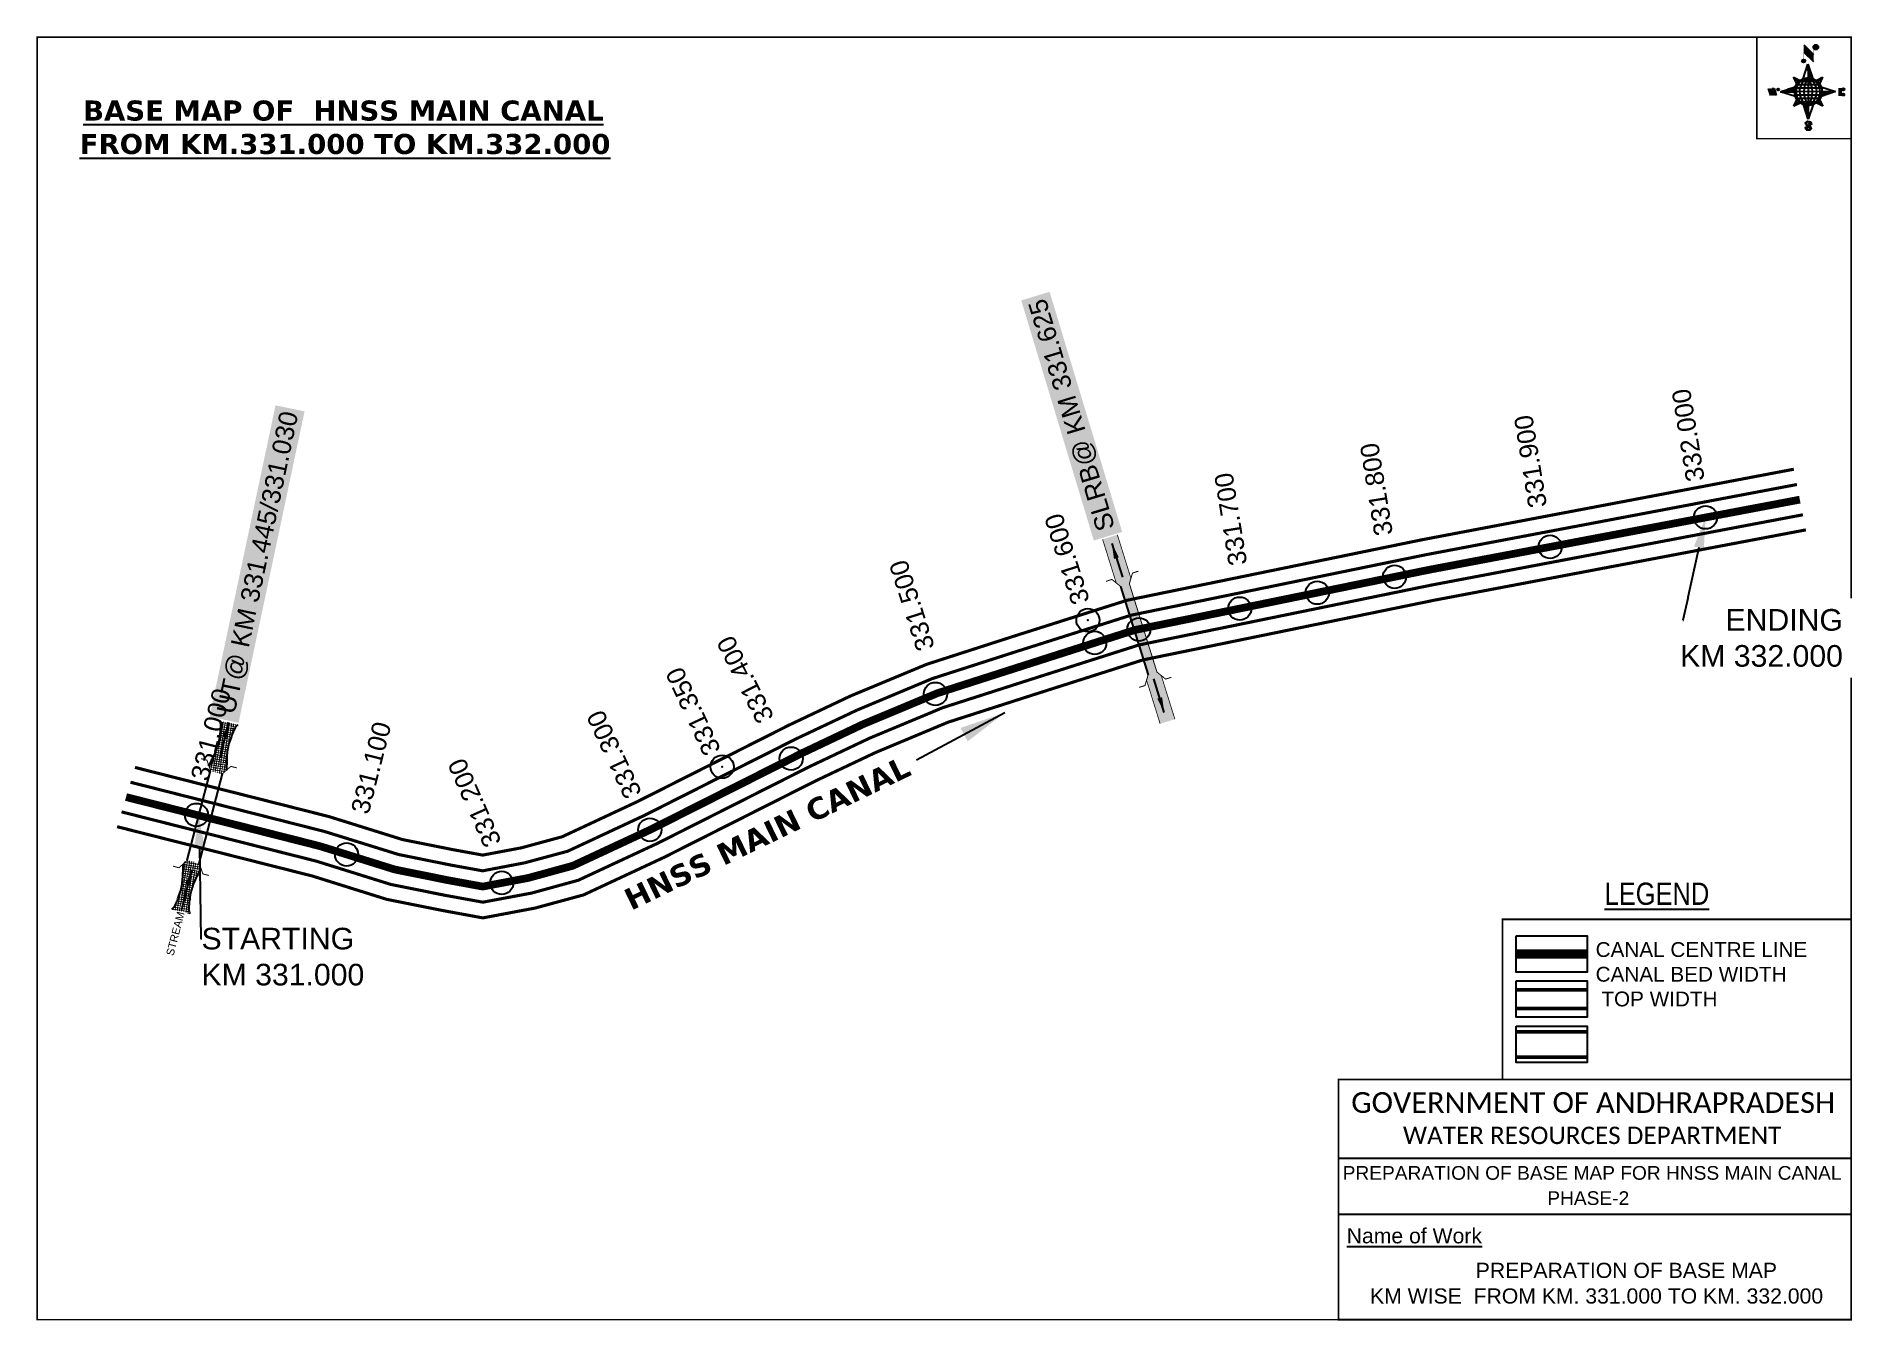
# Model space of a CAD drawing. Header units: inches. Extents: x 795300 to 796477, y 1565725 to 1566557.
import ezdxf
from ezdxf import colors
from ezdxf.entities.mleader import LeaderData, LeaderLine
from ezdxf.enums import TextEntityAlignment as Align
from ezdxf.math import Vec2, Vec3

# ---------------------------------------------------------------- set-up
doc = ezdxf.new("R2010")
doc.units = ezdxf.units.IN
doc.header["$LTSCALE"] = 15
doc.header["$MEASUREMENT"] = 0
doc.header["$PDMODE"] = 32
doc.header["$PDSIZE"] = 15
doc.linetypes.add('ACAD_ISO02W100', pattern=[15, 12, -3])
doc.linetypes.add('HIDDEN2', pattern=[0.1875, 0.125, -0.0625])
for name, color, linetype in [('AQUADUCT', 1, 'Continuous'), ('bord', 1, 'Continuous'), ('CANAL1', 7, 'Continuous'), ('CSMark', 72, 'Continuous'), ('DCBMS', 232, 'Continuous'), ('PAGE', 7, 'Continuous'), ('STRUCTURE', 5, 'Continuous'), ('TEXT', 6, 'Continuous')]:
    doc.layers.add(name, color=color, linetype=linetype)
doc.styles.add('ARIALN', font='ARIALN.TTF')
doc.styles.get("Standard").update_dxf_attribs({"font": 'arial.ttf'})
doc.dimstyles.get("Standard").update_dxf_attribs({"dimtxt": 20, "dimasz": 0.18, "dimexe": 0.18, "dimexo": 0.0625, "dimgap": 0.09, "dimtad": 0, "dimtih": 1, "dimtoh": 1, "dimdec": 4, "dimzin": 0, "dimdsep": 46, "dimtxsty": 'Standard', "dimcen": 0.09, "dimadec": 0, "dimazin": 0, "dimtfac": 1, "dimtdec": 4, "dimtofl": 0, "dimtmove": 0, "dimatfit": 3, "dimfxl": 1, "dimtolj": 1, "dimtzin": 0, "dimarcsym": 0})
pattern_1 = [(267.297113149, (-8720374.938, 50637915.138), (10.5367255337, -0.497431438), [])]
pattern_2 = [(357.297113149, (-8720374.938, 50637915.138), (0.497431438, 10.5367255337), [])]

# ---------------------------------------------------------------- blocks, each defined once
blk = doc.blocks.new('*X26')
at = {"color": 0, "linetype": 'Continuous'}
for p, q in [((6321.6, 240.5), (6322.3, 241.2)), ((6321.6, 240.3), (6322.3, 241)), ((6321.6, 240.1), (6322.3, 240.8)), ((6321.6, 239.9), (6322.4, 240.7)), ((6321.6, 239.8), (6322.4, 240.6)), ((6321.6, 239.6), (6322.5, 240.5)), ((6321.6, 239.4), (6322.5, 240.3)), ((6321.6, 239.2), (6322.6, 240.2)), ((6321.7, 239.1), (6322.6, 240.1)), ((6321.8, 240.8), (6322.4, 241.4)), ((6321.8, 239), (6322.7, 240)), ((6321.8, 239), (6322.8, 239.9)), ((6321.9, 238.9), (6322.9, 239.8)), ((6322, 238.8), (6323, 239.7)), ((6322.1, 241.3), (6322.4, 241.6)), ((6322.1, 238.7), (6323.1, 239.6)), ((6322.2, 238.6), (6323.1, 239.6)), ((6322.3, 238.5), (6323.2, 239.5)), ((6322.4, 238.5), (6323.3, 239.4)), ((6322.5, 238.4), (6323.4, 239.3)), ((6322.7, 238.4), (6323.6, 239.3)), ((6322.8, 238.3), (6323.7, 239.2)), ((6322.9, 238.3), (6323.8, 239.1)), ((6323.1, 238.2), (6323.9, 239.1)), ((6323.2, 238.2), (6324, 239)), ((6323.3, 238.2), (6324.2, 239)), ((6323.5, 238.1), (6324.3, 238.9)), ((6323.7, 238.1), (6324.4, 238.9)), ((6323.8, 238.1), (6324.6, 238.8)), ((6324.1, 238.2), (6324.7, 238.8)), ((6324.3, 238.3), (6324.9, 238.8)), ((6324.6, 238.3), (6325.1, 238.8)), ((6324.8, 238.4), (6325.2, 238.8)), ((6325.1, 238.5), (6325.4, 238.8)), ((6325.4, 238.6), (6325.6, 238.8))]:
    blk.add_line(p, q, dxfattribs=at)
blk = doc.blocks.new('*X25')
at = {"color": 0, "linetype": 'Continuous'}
for p, q in [((6324.4, 240.3), (6324.5, 240.4)), ((6324.6, 240.3), (6324.8, 240.5)), ((6324.7, 240.2), (6325, 240.5)), ((6324.8, 240.2), (6325.2, 240.6)), ((6325, 240.1), (6325.5, 240.6)), ((6325.1, 240.1), (6325.6, 240.6)), ((6325.2, 240), (6325.8, 240.6)), ((6325.3, 240), (6326, 240.6)), ((6325.4, 239.9), (6326.1, 240.6)), ((6325.5, 239.8), (6326.2, 240.5)), ((6325.6, 239.8), (6326.3, 240.5)), ((6325.7, 239.7), (6326.5, 240.4)), ((6325.9, 239.6), (6326.6, 240.3)), ((6326, 239.5), (6326.7, 240.3)), ((6326, 239.4), (6326.8, 240.2)), ((6326.1, 239.3), (6327, 240.2)), ((6326.2, 239.3), (6327.1, 240.1)), ((6326.3, 239.2), (6327.1, 240)), ((6326.4, 239.1), (6327.2, 239.9)), ((6326.5, 239), (6327.3, 239.8)), ((6326.5, 238.9), (6327.4, 239.7)), ((6326.6, 238.8), (6327.5, 239.6)), ((6326.7, 238.7), (6327.5, 239.5)), ((6326.8, 238.6), (6327.6, 239.4)), ((6326.8, 238.5), (6327.7, 239.3)), ((6326.8, 236.5), (6327.4, 237)), ((6326.9, 238.3), (6327.8, 239.2)), ((6326.9, 238.2), (6327.9, 239.1)), ((6326.9, 236.8), (6327.6, 237.4)), ((6327, 238.1), (6327.8, 239)), ((6327, 237.9), (6327.8, 238.8)), ((6327, 237.8), (6327.8, 238.6)), ((6327, 237.6), (6327.8, 238.4)), ((6327, 237.4), (6327.8, 238.2)), ((6327, 237.3), (6327.8, 238)), ((6327, 237.1), (6327.8, 237.9))]:
    blk.add_line(p, q, dxfattribs=at)
blk = doc.blocks.new('H')
at = {"layer": 'bord', "extrusion": (0.000427885, 0.004792, 0.999988)}
h = blk.add_hatch(dxfattribs=at)
h.set_pattern_fill('LINE', color=8, scale=84.387686, angle=-2.7029, style=0)
h.set_pattern_definition(pattern_2)
h.paths.add_polyline_path([(-492, 786, -0.090992), (-448, 775), (-486, 912)])
h = blk.add_hatch(dxfattribs=at)
h.set_pattern_fill('LINE', color=8, scale=84.387686, angle=-92.7029, style=0)
h.set_pattern_definition(pattern_1)
h.paths.add_polyline_path([(-625, 665, -0.090992), (-615, 710), (-751, 671)])
h = blk.add_hatch(dxfattribs=at)
h.set_pattern_fill('LINE', color=8, scale=84.387686, angle=-2.7029, style=0)
h.set_pattern_definition(pattern_2)
h.paths.add_polyline_path([(-504, 533, -0.090992), (-549, 543), (-510, 406)])
h = blk.add_hatch(dxfattribs=at)
h.set_pattern_fill('LINE', color=8, scale=84.387686, angle=-92.7029, style=0)
h.set_pattern_definition(pattern_1)
h.paths.add_polyline_path([(-246, 647), (-372, 653, -0.090992), (-382, 609)])
for p, q in [((-519, 1020, -1217), (-435, 927, -1216)), ((-516, 1087, -1217), (-432, 994, -1217)), ((-538, 774, -1216), (-487, 906, -1216)), ((-487, 906, -1216), (-493, 780, -1216)), ((-487, 906, -1216), (-448, 769, -1216)), ((-865, 701, -1215), (-847, 638, -1215)), ((-847, 700, -1215), (-829, 637, -1215)), ((-829, 699, -1215), (-811, 636, -1215)), ((-829, 699, -1215), (-811, 698, -1215)), ((-811, 698, -1215), (-794, 635, -1215)), ((-752, 665, -1215), (-615, 704, -1215)), ((-627, 794, -1216), (-567, 760, -1216)), ((-627, 794, -1216), (-584, 747, -1215)), ((-599, 731, -1215), (-627, 794, -1216)), ((-421, 753, -1216), (-359, 781, -1216)), ((-359, 781, -1216), (-405, 739, -1216)), ((-359, 781, -1216), (-392, 721, -1215)), ((-379, 693, -1215), (-246, 641, -1215)), ((-752, 665, -1215), (-625, 659, -1215)), ((-619, 614, -1215), (-752, 665, -1215)), ((-639, 526, -1214), (-606, 585, -1215)), ((-639, 526, -1214), (-593, 568, -1215)), ((-577, 553, -1215), (-639, 526, -1214)), ((-511, 400, -1214), (-549, 537, -1214)), ((-460, 533, -1215), (-511, 400, -1214)), ((-505, 527, -1214), (-511, 400, -1214)), ((-371, 513, -1214), (-431, 546, -1215)), ((-371, 513, -1214), (-414, 560, -1215)), ((-399, 576, -1215), (-371, 513, -1214)), ((-246, 641, -1215), (-383, 603, -1215)), ((-373, 647, -1215), (-246, 641, -1215)), ((-213, 669, -1215), (-217, 601, -1215)), ((-197, 600, -1215), (-194, 668, -1215))]:
    blk.add_line(p, q, dxfattribs=at)
at = {"layer": 'bord', "color": 8, "linetype": 'ByBlock', "extrusion": (0.000427885, 0.004792, 0.999988)}
for p, q in [((-375, 679, -1215), (-620, 691, -1215)), ((-386, 711, -1215), (-605, 722, -1215)), ((-411, 744, -1216), (-578, 752, -1216)), ((-493, 780, -1216), (-505, 527, -1214)), ((-373, 647, -1215), (-625, 659, -1215)), ((-378, 616, -1215), (-623, 628, -1215)), ((-392, 585, -1215), (-611, 595, -1215)), ((-420, 555, -1215), (-587, 562, -1215))]:
    blk.add_line(p, q, dxfattribs=at)
at = {"layer": 'bord', "extrusion": (0.000427885, 0.004792, 0.999988), "elevation": -1212}
for points, const_width in [([(-522, 960), (-516, 1093)], 1.61), ([(-434, 933), (-428, 1066)], 1.61), ([(-870, 707), (-846, 706)], 0.642), ([(-829, 643), (-821, 678)], 0.642), ([(-793, 641), (-782, 694)], 0.642), ([(-223, 676), (-174, 673)], 0.706), ([(-829, 643), (-855, 644)], 0.642), ([(-811, 642), (-784, 641)], 0.642), ([(-177, 605), (-226, 607)], 0.706), ([(-195, 645), (-185, 644)], 0.706)]:
    blk.add_lwpolyline(points, dxfattribs=dict(at, const_width=const_width))
for points, const_width in [([(-414, 1073, 1), (-398, 1058, 1)], 22.3), ([(-530, 950, 1), (-520, 939, 1)], 14.8), ([(-776, 697, 1), (-769, 690, 1)], 8.9), ([(-180, 618, 1), (-173, 611, 1)], 9.79), ([(-178, 667, 1), (-171, 660, 1)], 9.79), ([(-490, 362, 1), (-498, 369, 1)], 11.1), ([(-525, 322, 1), (-533, 329, 1)], 11.1)]:
    blk.add_lwpolyline(points, format="xyb", close=True, dxfattribs=dict(at, const_width=const_width))
for points in [[(-537, 317), (-531, 310), (-520, 307), (-505, 307), (-494, 310), (-486, 318), (-487, 326), (-491, 333), (-494, 336), (-503, 341), (-522, 347), (-530, 352), (-534, 355), (-537, 363), (-537, 373), (-530, 381), (-520, 384), (-504, 384), (-493, 380), (-487, 373)], [(-522, 348), (-526, 354), (-528, 361), (-528, 371), (-526, 375), (-521, 381), (-515, 384)], [(-505, 307), (-499, 312), (-497, 319), (-497, 327), (-501, 335), (-509, 343)]]:
    blk.add_lwpolyline(points, dxfattribs=at)
at = {"layer": 'bord', "extrusion": (0.000427885, 0.004792, 0.999988)}
for centre, radius in [((-406, 1065, -1212), 22.3), ((-525, 944, -1212), 14.8), ((-773, 694, -1212), 8.9), ((-498, 659, -1212), 127), ((-177, 615, -1212), 9.79), ((-174, 663, -1212), 9.79), ((-494, 365, -1212), 11.1), ((-529, 325, -1212), 11.1)]:
    blk.add_circle(centre, radius, dxfattribs=at)
at = {"layer": 'bord', "color": 8, "linetype": 'ByBlock', "extrusion": (0.000427885, 0.004792, 0.999988)}
for centre, radius, start, end in [((-482, 658, -1212), 128, 94.9254, 259.6691), ((-437, 656, -1212), 141, 113.2864, 241.308), ((-316, 651, -1212), 222, 142.5892, 212.0053), ((-560, 662, -1212), 141, 293.2864, 61.308), ((-681, 668, -1212), 222, 322.5892, 32.0053), ((-515, 660, -1212), 128, 274.9254, 79.6691)]:
    blk.add_arc(centre, radius, start, end, dxfattribs=at)
at = {"layer": 'bord', "extrusion": (0.000427885, 0.004792, 0.999988)}
for points in [[(-516, 1093, -1212), (-431, 1000, -1212), (-519, 1026, -1212), (-434, 933, -1212)], [(-864, 707, -1212), (-846, 706, -1212), (-846, 644, -1212), (-829, 643, -1212)], [(-829, 705, -1212), (-811, 704, -1212), (-811, 642, -1212), (-793, 641, -1212)], [(-193, 674, -1212), (-197, 606, -1212), (-213, 675, -1212), (-216, 607, -1212)]]:
    blk.add_solid(points, dxfattribs=at)
at = {"layer": 'bord', "extrusion": (0.000427885, 0.004792, 0.999988), "xscale": 7.977342409717546, "yscale": 7.977342408231451, "zscale": 7.977342408476333, "rotation": 138.0840426661453}
for name, p in [('*X25', (38301, -31929, -1212)), ('*X26', (38314, -31951, -1212))]:
    blk.add_blockref(name, p, dxfattribs=at)
blk = doc.blocks.new('UT')
at = {"layer": 'STRUCTURE'}
h = blk.add_hatch(dxfattribs=at)
h.set_pattern_fill('DASH', color=150, scale=8, angle=-39.6278, style=0)
h.set_pattern_definition([(320.372247933, (-4370.464, -6260.8811), (1.40800153113, 0.132407282), [1, -1])])
h.paths.add_polyline_path([(765163, 1700681.9), (765165.6, 1700680.6), (765167.2, 1700680.3), (765169.1, 1700680), (765172.4, 1700679.6), (765176.4, 1700679.3), (765179.5, 1700679.5), (765183.1, 1700679.9), (765187.7, 1700680.9), (765188.9, 1700681.2), (765193.1, 1700682.2), (765196.1, 1700680.2), (765196.1, 1700672.2), (765193.1, 1700670.2), (765190.5, 1700670.8), (765188.1, 1700671.3), (765185.5, 1700671.8), (765183.6, 1700672.1), (765181, 1700672.5), (765180.3, 1700672.5), (765178.5, 1700672.6), (765176.7, 1700672.6), (765174.6, 1700672.5), (765172.5, 1700672.3), (765170.4, 1700672), (765168.5, 1700671.7), (765166.1, 1700671.2), (765165, 1700670.8), (765163, 1700669.7)])
h.paths.add_polyline_path([(765259.1, 1700682.2), (765256.1, 1700680.2), (765256.1, 1700672.2), (765259.1, 1700670.2), (765261.9, 1700671), (765264.4, 1700671.6), (765266.4, 1700672), (765269.1, 1700672.5), (765272.7, 1700673), (765276.1, 1700673.1), (765278.6, 1700672.9), (765281.2, 1700672.7), (765283.9, 1700672.3), (765286.4, 1700671.9), (765288, 1700671.3), (765289.2, 1700670.6), (765289.1, 1700682.7), (765287.6, 1700681.8), (765285.7, 1700681.2), (765283, 1700680.7), (765281.2, 1700680.4), (765276.7, 1700679.9), (765272.7, 1700679.9), (765268.7, 1700680.3), (765264.8, 1700681), (765261.2, 1700681.7)])
at = {"layer": 'STRUCTURE', "color": 150, "const_width": 0.628}
for points in [[(765190.1, 1700688.2), (765190.1, 1700684.2), (765196.1, 1700680.2), (765256.1, 1700680.2), (765262.1, 1700684.2), (765262.1, 1700688.2)], [(765190.1, 1700664.2), (765190.1, 1700668.2), (765196.1, 1700672.2), (765256.1, 1700672.2), (765262.1, 1700668.2), (765262.1, 1700664.2)]]:
    blk.add_lwpolyline(points, dxfattribs=at)
at = {"layer": 'STRUCTURE', "color": 150}
for points in [[(765196.1, 1700680.2), (765256.1, 1700680.2)], [(765196.1, 1700672.2), (765256.1, 1700672.2)], [(765196.1, 1700672.2), (765256.1, 1700672.2)]]:
    blk.add_lwpolyline(points, dxfattribs=at)
at = {"layer": 'STRUCTURE', "color": 0}
blk.add_circle((765226.1, 1700676.2), 1.89, dxfattribs=at)
at = {"layer": 'STRUCTURE', "color": 150}
for points in [[(765163, 1700681.9), (765164.4, 1700681.1), (765167.9, 1700680.2), (765171.2, 1700679.8), (765176.1, 1700679.4), (765184.7, 1700680.3), (765193.1, 1700682.2)], [(765289.1, 1700682.7), (765287.8, 1700681.9), (765284.3, 1700680.9), (765280.9, 1700680.4), (765276.1, 1700679.8), (765267.4, 1700680.5), (765259.1, 1700682.2)], [(765163, 1700669.7), (765164.3, 1700670.6), (765167.8, 1700671.6), (765171.2, 1700672.1), (765176, 1700672.6), (765184.7, 1700672), (765193.1, 1700670.2)], [(765289.2, 1700670.6), (765287.8, 1700671.4), (765284.2, 1700672.3), (765280.9, 1700672.7), (765276.1, 1700673.1), (765267.4, 1700672.2), (765259.1, 1700670.2)]]:
    blk.add_spline(points, degree=3, dxfattribs=at)
at = {"layer": 'STRUCTURE', "color": 0}
blk.add_text('STREAM', height=5, dxfattribs=at).set_placement((765148.2, 1700675.8), align=Align.MIDDLE_CENTER)
for points in [[(765190.9, 1700676), (765164.2, 1700675.8)], [(765289.3, 1700676.7), (765265.4, 1700676.4)]]:
    blk.add_leader(points, dimstyle='Standard', override={"dimasz": 10, "dimgap": 0.09, "dimtad": 0}, dxfattribs=at)
blk = doc.blocks.new('SLB')
at = {"layer": 'STRUCTURE'}
h = blk.add_hatch(dxfattribs=at)
h.set_pattern_fill('DOTS', color=6, scale=20, angle=320.3722, style=0)
h.set_pattern_definition([(320.372247934, (-159.4327, -72.9564), (1.2786241598, 0.5641323054), [0, -1.25])])
h.paths.add_polyline_path([(769699.5, 1706871.1), (769699.5, 1706861.1), (769729.1, 1706861.1), (769732.1, 1706863.1), (769792.1, 1706863.1), (769795.1, 1706861.1), (769824.7, 1706861.1), (769824.7, 1706871.1), (769795.1, 1706871.1), (769792.1, 1706869.1), (769732.1, 1706869.1), (769729.1, 1706871.1)])
at = {"layer": 'STRUCTURE', "color": 6, "const_width": 0.628}
for points in [[(769726.1, 1706877.1), (769726.1, 1706873.1), (769732.1, 1706869.1), (769792.1, 1706869.1), (769798.1, 1706873.1), (769798.1, 1706877.1)], [(769726.1, 1706855.1), (769726.1, 1706859.1), (769732.1, 1706863.1), (769792.1, 1706863.1), (769798.1, 1706859.1), (769798.1, 1706855.1)]]:
    blk.add_lwpolyline(points, dxfattribs=at)
at = {"layer": 'STRUCTURE', "color": 6, "linetype": 'ACAD_ISO02W100', "ltscale": 0.5, "const_width": 0.5}
for points in [[(769699.5, 1706871.1), (769729.1, 1706871.1)], [(769795.1, 1706871.1), (769824.7, 1706871.1)], [(769699.5, 1706861.1), (769729.1, 1706861.1)], [(769795.1, 1706861.1), (769824.7, 1706861.1)]]:
    blk.add_lwpolyline(points, dxfattribs=at)
at = {"layer": 'STRUCTURE', "color": 6}
blk.add_lwpolyline([(769732.1, 1706863.1), (769792.1, 1706863.1)], dxfattribs=at)
blk.add_lwpolyline([(769732.1, 1706863.1), (769792.1, 1706863.1)], dxfattribs=at)
at = {"layer": 'STRUCTURE', "color": 0}
blk.add_circle((769762.1, 1706866.1), 1.24, dxfattribs=at)
for points in [[(769703.8, 1706866), (769726.7, 1706866)], [(769818.6, 1706865.8), (769795.7, 1706865.8)]]:
    blk.add_leader(points, dimstyle='Standard', override={"dimasz": 10, "dimgap": 0.09, "dimtad": 0}, dxfattribs=at)

msp = doc.modelspace()

# ---------------------------------------------------------------- linework, layer by layer
at = {"layer": 'CANAL1', "color": 200, "const_width": 2}
for points in [[(795363.6, 1566083.6), (795489.1, 1566051.8), (795536.8, 1566036.9), (795569.8, 1566030.3), (795588.9, 1566026.8), (795613.9, 1566031.5), (795640.4, 1566038.7), (795689.2, 1566061.5), (795787.3, 1566111), (795827.2, 1566129.9), (795876.5, 1566150.4), (795932.3, 1566168.4), (796006.3, 1566191.9), (796197.9, 1566231.2), (796438.3, 1566276.8)], [(795352, 1566045.2), (795478.3, 1566013.3), (795526.8, 1565998.1), (795562.3, 1565991), (795589, 1565986.1), (795622.9, 1565992.5), (795654.2, 1566001), (795706.7, 1566025.5), (795804.8, 1566075), (795843.5, 1566093.3), (795890.4, 1566112.9), (795944.5, 1566130.3), (796016.4, 1566153.2), (796205.7, 1566192), (796446.1, 1566237.5)]]:
    msp.add_lwpolyline(points, dxfattribs=at)
at = {"layer": 'CANAL1', "color": 5, "const_width": 2}
for points in [[(795360.7, 1566074), (795486.4, 1566042.1), (795534.3, 1566027.2), (795567.9, 1566020.4), (795588.9, 1566016.6), (795616.1, 1566021.8), (795643.9, 1566029.3), (795693.6, 1566052.5), (795791.7, 1566102), (795831.3, 1566120.7), (795880, 1566141.1), (795935.3, 1566158.9), (796008.8, 1566182.2), (796199.9, 1566221.4), (796440.3, 1566266.9)], [(795354.9, 1566054.8), (795481, 1566022.9), (795529.3, 1566007.8), (795564.2, 1566000.8), (795589, 1565996.3), (795620.6, 1566002.2), (795650.8, 1566010.5), (795702.3, 1566034.5), (795800.4, 1566084), (795839.4, 1566102.5), (795886.9, 1566122.3), (795941.4, 1566139.8), (796013.9, 1566162.9), (796203.8, 1566201.8), (796444.2, 1566247.3)]]:
    msp.add_lwpolyline(points, dxfattribs=at)
at = {"layer": 'CANAL1', "color": 1, "linetype": 'HIDDEN2', "ltscale": 8, "const_width": 5}
msp.add_lwpolyline([(795357.8, 1566064.4), (795476.7, 1566034.3), (795483.7, 1566032.5), (795501.4, 1566027), (795531.8, 1566017.5), (795566, 1566010.6), (795588.9, 1566006.4), (795618.4, 1566012), (795647.3, 1566019.9), (795698, 1566043.5), (795796.1, 1566093), (795835.3, 1566111.6), (795883.5, 1566131.7), (795938.4, 1566149.3), (795990, 1566165.8), (796011.3, 1566172.6), (796201.8, 1566211.6), (796442.2, 1566257.1)], dxfattribs=at)
at = {"layer": 'CANAL1', "color": 1, "linetype": 'HIDDEN2', "ltscale": 100, "const_width": 6, "elevation": -0.4}
msp.add_lwpolyline([(796304.5, 1565962.8), (796258.4, 1565962.8)], dxfattribs=at)
at = {"layer": 'CANAL1', "color": 5, "const_width": 2.4, "elevation": -0.4}
for points in [[(796304.5, 1565939.5), (796258.4, 1565939.5)], [(796304.5, 1565927.5), (796258.4, 1565927.5)]]:
    msp.add_lwpolyline(points, dxfattribs=at)
at = {"layer": 'CANAL1', "color": 200, "const_width": 2.4, "elevation": -0.4}
for points in [[(796304.5, 1565912.3), (796258.4, 1565912.3)], [(796304.5, 1565895.8), (796258.4, 1565895.8)]]:
    msp.add_lwpolyline(points, dxfattribs=at)
at = {"layer": 'CSMark', "color": 3}
for p in [(796381.1, 1566245.6), (796280.4, 1566226.5), (796129.6, 1566196.8), (796179.7, 1566207.1), (796079.3, 1566186.5), (795981, 1566179), (795985.4, 1566164.3), (795882.2, 1566131.2), (795744, 1566084), (795788.7, 1566089.3), (795403.4, 1566052.8), (795697.2, 1566043.2), (795500.7, 1566027.2), (795601.2, 1566008.8)]:
    msp.add_point(p, dxfattribs=at)
at = {"layer": 'CSMark', "color": 2}
for p in [(795981, 1566179), (795744, 1566084)]:
    msp.add_point(p, dxfattribs=at)
at = {"layer": 'CSMark'}
msp.add_point((796014, 1566173), dxfattribs=at)
at = {"layer": 'PAGE', "const_width": 1}
msp.add_lwpolyline([(795300.2, 1565725.8), (796475.5, 1565725.8), (796475.5, 1566556.8), (795300.2, 1566556.8), (795300.2, 1565725.8)], dxfattribs=at)
at = {"layer": 'PAGE'}
for points, const_width in [([(796475.5, 1566556.8), (796414.4, 1566556.8), (796414.4, 1566491), (796475.5, 1566491)], 1), ([(796249.6, 1565985.2), (796475.5, 1565985.2), (796475.5, 1565881.4), (796249.6, 1565881.4)], 1.2), ([(796143.3, 1565881.4), (796475.5, 1565881.4), (796475.5, 1565725.8), (796143.3, 1565725.8)], 1.2)]:
    msp.add_lwpolyline(points, close=True, dxfattribs=dict(at, const_width=const_width))
at = {"layer": 'PAGE', "elevation": -0.4}
for points in [[(796258.4, 1565974.5), (796304.5, 1565974.5), (796304.5, 1565951), (796258.4, 1565951)], [(796258.4, 1565945.3), (796304.5, 1565945.3), (796304.5, 1565921.8), (796258.4, 1565921.8)], [(796258.4, 1565916), (796304.5, 1565916), (796304.5, 1565892.5), (796258.4, 1565892.5)]]:
    msp.add_lwpolyline(points, close=True, dxfattribs=at)
at = {"layer": 'PAGE'}
for points in [[(796143.3, 1565830.4), (796475.5, 1565830.4)], [(796143.3, 1565794.1), (796475.5, 1565794.1)]]:
    msp.add_lwpolyline(points, dxfattribs=at)

# ---------------------------------------------------------------- block references
at = {"layer": 'AQUADUCT', "color": 1, "xscale": 0.0703495379661093, "yscale": 0.07034953800030053, "zscale": 0.07034953795990817, "rotation": 3.078330607406165}
msp.add_blockref('H', (796485.1, 1566477.4, 85.4), dxfattribs=at)
at = {"layer": 'STRUCTURE', "color": 0}
for name, p, rotation in [('SLB', (-1062645.6, 1792691.1), 287.3259441436122), ('UT', (2249669.6, 398577.1), 75.46820469077728)]:
    msp.add_blockref(name, p, dxfattribs=dict(at, rotation=rotation))

# ---------------------------------------------------------------- texts
at = {"layer": 'CANAL1', "insert": (795678.1, 1566002.9), "char_height": 14, "width": 205.129, "attachment_point": 1, "rotation": 25.8344}
msp.add_mtext('\\pi0.96322;{\\fVerdana|b1|i0|c0|p34;HNSS MAIN CANAL}', dxfattribs=at)
at = {"layer": 'CSMark', "color": 1}
for s, rotation, p in [('332.000', 99.1836, (796374.7, 1566268.9)), ('331.900', 99.1836, (796272.5, 1566251.9)), ('331.800', 99.1836, (796172.7, 1566233.8)), ('331.700', 99.1836, (796078.3, 1566214.5)), ('331.500', 107.8437, (795876.2, 1566159.6)), ('331.400', 116.7677, (795772.6, 1566113.4)), ('331.350', 115.0418, (795738, 1566092.4)), ('331.000', 75.7832, (795405.3, 1566075.6)), ('331.300', 115.0418, (795686.8, 1566064.5)), ('331.200', 113.8324, (795595.8, 1566032.9))]:
    msp.add_text(s, height=12, rotation=rotation, dxfattribs=at).set_placement(p, align=Align.MIDDLE_LEFT)
at = {"layer": 'CSMark', "color": 3}
for s, rotation, p in [('331.600', 107.6485, (795976.6, 1566189.7)), ('331.100', 75.7832, (795509.1, 1566054))]:
    msp.add_text(s, height=12, rotation=rotation, dxfattribs=at).set_placement(p, align=Align.MIDDLE_LEFT)
at = {"layer": 'PAGE', "extrusion": (0.000201441, 0.004807, 0.999988), "style": 'ARIALN'}
msp.add_text('%%ULEGEND', height=14.4, rotation=359.9999, dxfattribs=at).set_placement((796349.6, 1565982.9, 7687.9), align=Align.MIDDLE)
at = {"layer": 'PAGE', "extrusion": (0.000201441, 0.004807, 0.999988)}
for s, height, p in [('PREPARATION OF BASE MAP FOR HNSS MAIN CANAL', 8.878, (796146, 1565797.6, 7687)), ('%%UName of Work', 9.822, (796148.6, 1565756.4, 7685.6))]:
    msp.add_text(s, height=height, rotation=359.9999, dxfattribs=at).set_placement(p)
for s, height, p in [('PHASE-2', 8.88, (796305.1, 1565785.7, 7686.9)), ('PREPARATION OF BASE MAP', 9.822, (796329.8, 1565738.9, 7685.7)), ('KM WISE  FROM KM. 331.000 TO KM. 332.000', 9.822, (796310.5, 1565722.3, 7685.7))]:
    msp.add_text(s, height=height, rotation=359.9999, dxfattribs=at).set_placement(p, align=Align.MIDDLE_CENTER)
at = {"layer": 'PAGE', "extrusion": (0.000201441, 0.004807, 0.999988), "attachment_point": 1, "text_direction": (1, -1e-06, -0.000201)}
for s, insert, char_height, width in [('CANAL CENTRE LINE CANAL BED WIDTH {\\H2.3717x; }\\P TOP WIDTH{\\H1.9152x; }', (796309.9, 1565970.4, -0.4), 9.6, 168.926), ('\\pi3.5885;{\\fCalibri|b0|i0|c0|p34;\\H1.3333x;GOVERNMENT OF ANDHRAPRADESH\\P\\pi37.073;\\H0.83998x;WATER RESOURCES DEPARTMENT}', (796148, 1565873.2, -1.3), 10.059, 321.276)]:
    msp.add_mtext(s, dxfattribs=dict(at, insert=insert, char_height=char_height, width=width))
at = {"layer": 'STRUCTURE', "color": 5, "char_height": 12, "attachment_point": 1, "bg_fill": 1, "box_fill_scale": 1.3, "bg_fill_color": 7, "bg_fill_true_color": 16777215, "bg_fill_transparency": 4390977}
for s, insert, width, rotation in [('\\pi0.43653;SLRB@ KM 331.625', (795987.2, 1566235.1), 155.318, 106.8168), ('\\pi0.71894;UT@ KM 331.445/331.030', (795416.2, 1566119.3), 198.996, 78.0353)]:
    msp.add_mtext(s, dxfattribs=dict(at, insert=insert, width=width, rotation=rotation))
at = {"layer": 'TEXT', "color": 1, "insert": (795308.2, 1566515.7), "char_height": 13, "width": 379.826, "attachment_point": 1}
msp.add_mtext('\\pi21.755;{\\fVerdana|b1|i0|c0|p34;\\LBASE MAP OF  HNSS MAIN CANAL \\P\\pi19.564;FROM KM.331.000 TO KM.332.000}', dxfattribs=at)

# ---------------------------------------------------------------- leaders
at = {"layer": 'CANAL1'}
msp.add_leader([(795927.2, 1566119), (795869.9, 1566088.3)], dimstyle='Standard', override={"dimasz": 30, "dimgap": 0.09, "dimtad": 0}, dxfattribs=at)
at = {"layer": 'DCBMS', "color": 5}
ml = msp.add_multileader_mtext('Standard', dxfattribs=at)
ml.set_content('STARTING\\PKM 331.000', color=5)
ml.set_leader_properties()
ml.build(insert=Vec2(0, 0))
ml.multileader.update_dxf_attribs({"dogleg_length": 0.36, "arrow_head_size": 20})
ctx = ml.context
ctx.base_point, ctx.char_height, ctx.arrow_head_size, ctx.landing_gap_size, ctx.plane_origin = Vec3(795406.7, 1565972.6), 14, 20, 0.09, Vec3(795577.5, 1566045.4)
notes = []
notes.append((ctx, [(1, (1, 1, 0), (795406.3, 1565972.6), (1, 0), 0.36, [(0, [(795405, 1566052.4)], 0, [])])]))
ctx.mtext.insert, ctx.mtext.flow_direction = Vec3(795406.7, 1565979.7), 5
for ctx, leaders in notes:
    for number, flags, end, landing, length, lines in leaders:
        leader = LeaderData()
        leader.index, (leader.has_last_leader_line, leader.has_dogleg_vector, leader.attachment_direction) = number, flags
        leader.last_leader_point, leader.dogleg_vector, leader.dogleg_length = Vec3(end), Vec3(landing), length
        for number, points, colour, breaks in lines:
            line = LeaderLine()
            line.index, line.vertices, line.color, line.breaks = number, Vec3.list(points), colors.encode_raw_color(colour), breaks
            leader.lines.append(line)
        ctx.leaders.append(leader)

# ---------------------------------------------------------------- next in the draw order: leaders
ml = msp.add_multileader_mtext('Standard', dxfattribs=at)
ml.set_content('ENDING \\PKM 332.000', color=5)
ml.set_leader_properties()
ml.build(insert=Vec2(0, 0))
ml.multileader.update_dxf_attribs({"dogleg_length": 0.36, "arrow_head_size": 20})
ctx = ml.context
ctx.base_point, ctx.char_height, ctx.arrow_head_size, ctx.landing_gap_size, ctx.plane_origin = Vec3(796366.9, 1566179.1), 14, 20, 0.09, Vec3(796510.6, 1566391.4)
ctx.text_align_type = 2
notes = []
notes.append((ctx, [(1, (1, 1, 0), (796366.5, 1566179.1), (1, 0), 0.36, [(0, [(796381.1, 1566245.6)], 0, [])])]))
ctx.mtext.insert, ctx.mtext.width, ctx.mtext.alignment, ctx.mtext.flow_direction = Vec3(796470.1, 1566186.2), 109.049, 3, 5
ctx.mtext.has_bg_fill, ctx.mtext.bg_color, ctx.mtext.bg_scale_factor, ctx.mtext.bg_transparency, ctx.mtext.use_window_bg_color = 1, -1027028792, 1.5, 0, 1
for ctx, leaders in notes:
    for number, flags, end, landing, length, lines in leaders:
        leader = LeaderData()
        leader.index, (leader.has_last_leader_line, leader.has_dogleg_vector, leader.attachment_direction) = number, flags
        leader.last_leader_point, leader.dogleg_vector, leader.dogleg_length = Vec3(end), Vec3(landing), length
        for number, points, colour, breaks in lines:
            line = LeaderLine()
            line.index, line.vertices, line.color, line.breaks = number, Vec3.list(points), colors.encode_raw_color(colour), breaks
            leader.lines.append(line)
        ctx.leaders.append(leader)

doc.saveas('drawing.dxf')
